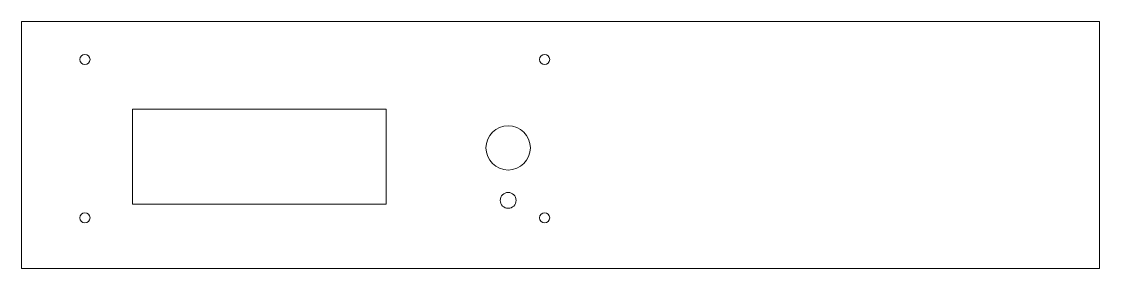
# Model space of a CAD drawing. Header units: millimetres. Extents: x -170 to 170, y -39 to 39.
import ezdxf

# ---------------------------------------------------------------- set-up
doc = ezdxf.new("R2010")
doc.units = ezdxf.units.MM

msp = doc.modelspace()

# ---------------------------------------------------------------- linework, layer by layer
at = {"color": 7, "linetype": 'Continuous', "lineweight": 15}
for p, q in [((-170, 39), (-170, -39)), ((170, 39), (-170, 39)), ((170, -39), (170, 39)), ((-135, 11.3), (-135, -18.7)), ((-55, 11.3), (-135, 11.3)), ((-55, -18.7), (-55, 11.3)), ((-135, -18.7), (-55, -18.7)), ((-170, -39), (170, -39))]:
    msp.add_line(p, q, dxfattribs=at)
for centre, radius in [((-150, 27), 1.6), ((-5, 27), 1.6), ((-16.5, -0.9), 7), ((-16.5, -17.5), 2.5), ((-150, -23), 1.6), ((-5, -23), 1.6)]:
    msp.add_circle(centre, radius, dxfattribs=at)

doc.saveas('drawing.dxf')
